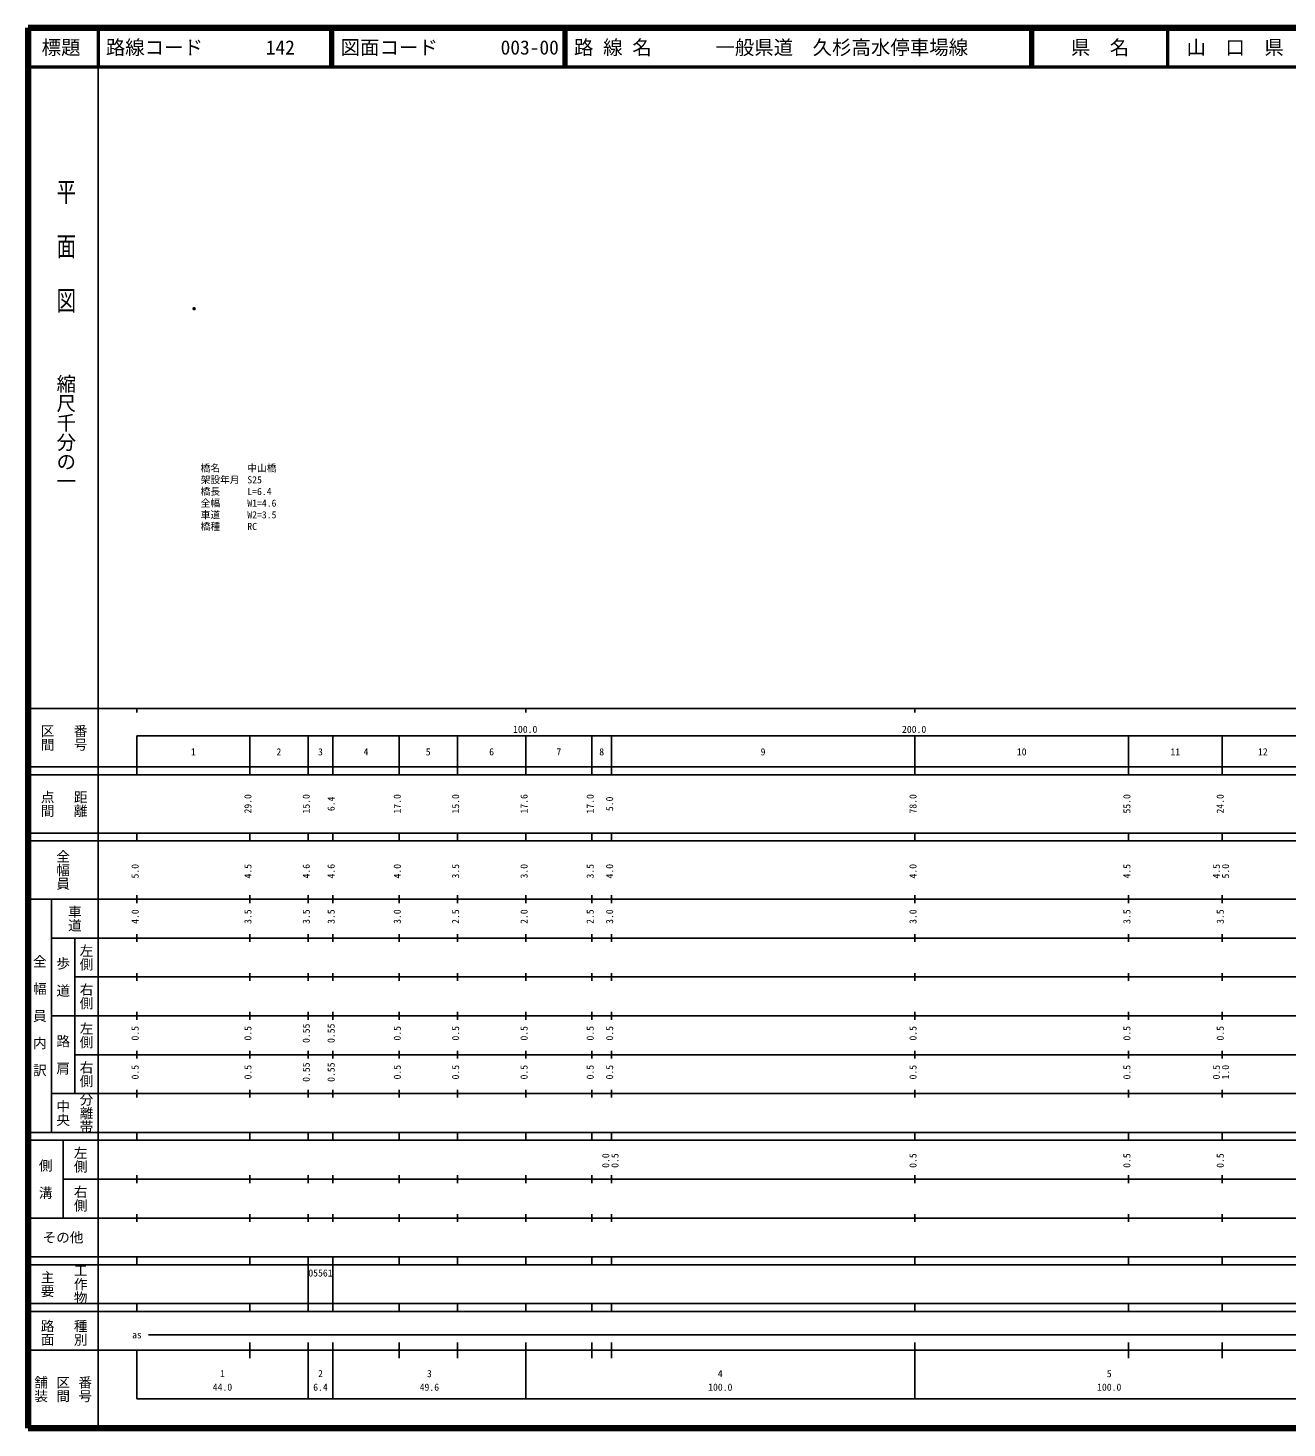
# Model space of a CAD drawing. Units: millimetres on the paper, with parts at other scales. Extents: x 40 to 680, y 20 to 380.
# Drawn here: x 40 to 363.7, y 20 to 380 of the extents above; entities that cross this region are included whole.
import ezdxf
from ezdxf.enums import TextEntityAlignment as Align

# ---------------------------------------------------------------- set-up
doc = ezdxf.new("R2010")
doc.units = ezdxf.units.MM
doc.header["$PDMODE"] = 32
doc.header["$PDSIZE"] = 0.5
for name, color, linetype in [('M-OTRS', 6, 'Continuous'), ('M-STR-HTXT', 7, 'Continuous'), ('M-TTL-TXT', 7, 'Continuous')]:
    doc.layers.add(name, color=color, linetype=linetype)
for name, color, linetype, lineweight in [('M-TTL', 2, 'Continuous', 140), ('M-TTL-BAND', 7, 'Continuous', 25), ('M-TTL-LINE', 7, 'Continuous', 50)]:
    doc.layers.add(name, color=color, linetype=linetype, lineweight=lineweight)
doc.styles.add('@ＭＳ ゴシック', font='')
doc.styles.add('ＭＳ ゴシック', font='')
doc.styles.get('@ＭＳ ゴシック').set_extended_font_data('@MS Gothic')
doc.styles.get('ＭＳ ゴシック').set_extended_font_data('MS Gothic')

msp = doc.modelspace()

# ---------------------------------------------------------------- linework, layer by layer
at = {"layer": 'M-OTRS'}
msp.add_point((82.696, 307.83), dxfattribs=at)
at = {"layer": 'M-TTL'}
for p, q in [((40, 380), (40, 20)), ((680, 380), (40, 380)), ((40, 20), (680, 20))]:
    msp.add_line(p, q, dxfattribs=at)
at = {"layer": 'M-TTL-BAND'}
for p, q in [((58, 370), (58, 20)), ((40, 205), (579, 205)), ((68, 205), (68, 204)), ((168, 205), (168, 204)), ((268, 205), (268, 204)), ((68, 198), (579, 198)), ((68, 198), (68, 188)), ((97, 188), (97, 198)), ((112, 188), (112, 198)), ((118.4, 188), (118.4, 198)), ((135.4, 188), (135.4, 198)), ((150.4, 188), (150.4, 198)), ((168, 188), (168, 198)), ((185, 188), (185, 198)), ((190, 188), (190, 198)), ((268, 188), (268, 198)), ((323, 188), (323, 198)), ((347, 188), (347, 198)), ((40, 190), (579, 190)), ((40, 188), (579, 188)), ((40, 173), (579, 173)), ((68, 171), (68, 173)), ((97, 171), (97, 173)), ((112, 171), (112, 173)), ((118.4, 171), (118.4, 173)), ((135.4, 171), (135.4, 173)), ((150.4, 171), (150.4, 173)), ((168, 171), (168, 173)), ((185, 171), (185, 173)), ((190, 171), (190, 173)), ((268, 171), (268, 173)), ((323, 171), (323, 173)), ((347, 171), (347, 173)), ((40, 171), (579, 171)), ((40, 156), (579, 156)), ((46, 96), (46, 156)), ((68, 155), (68, 157)), ((97, 155), (97, 157)), ((112, 155), (112, 157)), ((118.4, 155), (118.4, 157)), ((135.4, 155), (135.4, 157)), ((150.4, 155), (150.4, 157)), ((168, 155), (168, 157)), ((185, 155), (185, 157)), ((190, 155), (190, 157)), ((268, 155), (268, 157)), ((323, 155), (323, 157)), ((347, 155), (347, 157)), ((46, 146), (579, 146)), ((52, 146), (52, 106)), ((68, 145), (68, 147)), ((97, 145), (97, 147)), ((112, 145), (112, 147)), ((118.4, 145), (118.4, 147)), ((135.4, 145), (135.4, 147)), ((150.4, 145), (150.4, 147)), ((168, 145), (168, 147)), ((185, 145), (185, 147)), ((190, 145), (190, 147)), ((268, 145), (268, 147)), ((323, 145), (323, 147)), ((347, 145), (347, 147)), ((68, 135), (68, 137)), ((97, 135), (97, 137)), ((112, 135), (112, 137)), ((118.4, 135), (118.4, 137)), ((135.4, 135), (135.4, 137)), ((150.4, 135), (150.4, 137)), ((168, 135), (168, 137)), ((185, 135), (185, 137)), ((190, 135), (190, 137)), ((268, 135), (268, 137)), ((323, 135), (323, 137)), ((347, 135), (347, 137)), ((52, 136), (579, 136)), ((46, 126), (579, 126)), ((68, 125), (68, 127)), ((97, 125), (97, 127)), ((112, 125), (112, 127)), ((118.4, 125), (118.4, 127)), ((135.4, 125), (135.4, 127)), ((150.4, 125), (150.4, 127)), ((168, 125), (168, 127)), ((185, 125), (185, 127)), ((190, 125), (190, 127)), ((268, 125), (268, 127)), ((323, 125), (323, 127)), ((347, 125), (347, 127)), ((52, 116), (579, 116)), ((68, 115), (68, 117)), ((97, 115), (97, 117)), ((112, 115), (112, 117)), ((118.4, 115), (118.4, 117)), ((135.4, 115), (135.4, 117)), ((150.4, 115), (150.4, 117)), ((168, 115), (168, 117)), ((185, 115), (185, 117)), ((190, 115), (190, 117)), ((268, 115), (268, 117)), ((323, 115), (323, 117)), ((347, 115), (347, 117)), ((46, 106), (579, 106)), ((68, 105), (68, 107)), ((97, 105), (97, 107)), ((112, 105), (112, 107)), ((118.4, 105), (118.4, 107)), ((135.4, 105), (135.4, 107)), ((150.4, 105), (150.4, 107)), ((168, 105), (168, 107)), ((185, 105), (185, 107)), ((190, 105), (190, 107)), ((268, 105), (268, 107)), ((323, 105), (323, 107)), ((347, 105), (347, 107)), ((40, 96), (579, 96)), ((40, 94), (579, 94)), ((49, 94), (49, 74)), ((68, 94), (68, 96)), ((97, 94), (97, 96)), ((112, 94), (112, 96)), ((118.4, 94), (118.4, 96)), ((135.4, 94), (135.4, 96)), ((150.4, 94), (150.4, 96)), ((168, 94), (168, 96)), ((185, 94), (185, 96)), ((190, 94), (190, 96)), ((268, 94), (268, 96)), ((323, 94), (323, 96)), ((347, 94), (347, 96)), ((49, 84), (579, 84)), ((68, 83), (68, 85)), ((97, 83), (97, 85)), ((112, 83), (112, 85)), ((118.4, 83), (118.4, 85)), ((135.4, 83), (135.4, 85)), ((150.4, 83), (150.4, 85)), ((168, 83), (168, 85)), ((185, 83), (185, 85)), ((190, 83), (190, 85)), ((268, 83), (268, 85)), ((323, 83), (323, 85)), ((347, 83), (347, 85)), ((40, 74), (579, 74)), ((68, 73), (68, 75)), ((97, 73), (97, 75)), ((112, 73), (112, 75)), ((118.4, 73), (118.4, 75)), ((135.4, 73), (135.4, 75)), ((150.4, 73), (150.4, 75)), ((168, 73), (168, 75)), ((185, 73), (185, 75)), ((190, 73), (190, 75)), ((268, 73), (268, 75)), ((323, 73), (323, 75)), ((347, 73), (347, 75)), ((40, 64), (579, 64)), ((40, 62), (579, 62)), ((68, 62), (68, 64)), ((97, 62), (97, 64)), ((112, 62), (112, 64)), ((112, 52), (112, 62)), ((118.4, 62), (118.4, 64)), ((118.4, 52), (118.4, 62)), ((135.4, 62), (135.4, 64)), ((150.4, 62), (150.4, 64)), ((168, 62), (168, 64)), ((185, 62), (185, 64)), ((190, 62), (190, 64)), ((268, 62), (268, 64)), ((323, 62), (323, 64)), ((347, 62), (347, 64)), ((40, 52), (579, 52)), ((68, 50), (68, 52)), ((97, 50), (97, 52)), ((112, 50), (112, 52)), ((118.4, 50), (118.4, 52)), ((135.4, 50), (135.4, 52)), ((150.4, 50), (150.4, 52)), ((168, 50), (168, 52)), ((185, 50), (185, 52)), ((190, 50), (190, 52)), ((268, 50), (268, 52)), ((323, 50), (323, 52)), ((347, 50), (347, 52)), ((40, 50), (579, 50)), ((71, 44), (565, 44)), ((40, 40), (579, 40)), ((68, 40), (68, 27.5)), ((97, 38), (97, 42)), ((112, 27.5), (112, 42)), ((118.4, 27.5), (118.4, 42)), ((135.4, 38), (135.4, 42)), ((150.4, 38), (150.4, 42)), ((168, 27.5), (168, 42)), ((185, 38), (185, 42)), ((190, 38), (190, 42)), ((268, 27.5), (268, 42)), ((323, 38), (323, 42)), ((347, 38), (347, 42)), ((68, 27.5), (579, 27.5))]:
    msp.add_line(p, q, dxfattribs=at)
at = {"layer": 'M-TTL-LINE'}
for p, q in [((58, 380), (58, 370)), ((117.75, 380), (117.75, 370)), ((118.25, 380), (118.25, 370)), ((177.75, 380), (177.75, 370)), ((178.25, 380), (178.25, 370)), ((297.75, 380), (297.75, 370)), ((298.25, 380), (298.25, 370)), ((333, 380), (333, 370)), ((40, 370), (680, 370))]:
    msp.add_line(p, q, dxfattribs=at)

# ---------------------------------------------------------------- texts
at = {"layer": 'M-STR-HTXT', "style": 'ＭＳ ゴシック'}
for s, p in [('橋名', (84.39, 265.358)), ('中山橋', (96.39, 265.358)), ('架設年月', (84.39, 262.358)), ('S25', (96.39, 262.358)), ('橋長', (84.39, 259.358)), ('L=6.4', (96.39, 259.358)), ('全幅', (84.39, 256.358)), ('車道', (84.39, 253.358)), ('W1=4.6', (96.39, 256.358)), ('W2=3.5', (96.39, 253.358)), ('橋種', (84.39, 250.358)), ('RC', (96.39, 250.358))]:
    msp.add_text(s, height=1.833, dxfattribs=at).set_placement(p, align=Align.BOTTOM_LEFT)
at = {"layer": 'M-TTL-BAND', "style": '@ＭＳ ゴシック', "width": 1.4}
msp.add_text('平  面  図', height=3.666, rotation=270, dxfattribs=at).set_placement((49.777, 306.475), align=Align.MIDDLE_RIGHT)
at = {"layer": 'M-TTL-BAND', "style": '@ＭＳ ゴシック'}
msp.add_text('縮尺千分の一', height=3.666, rotation=270, dxfattribs=at).set_placement((49.777, 261.03), align=Align.MIDDLE_RIGHT)
for s, p in [('区間', (45, 197.5)), ('番号', (53.5, 197.5)), ('点間', (45, 180.5)), ('距離', (53.5, 180.5)), ('全幅員', (49, 163.5)), ('車道', (52, 151)), ('左側', (55, 141)), ('全\u3000幅\u3000員\u3000内\u3000訳', (43, 126)), ('歩\u3000道', (49, 136)), ('右側', (55, 131)), ('左側', (55, 121)), ('路\u3000肩', (49, 116)), ('右側', (55, 111)), ('分離帯', (55, 101)), ('中央', (49, 101)), ('左側', (53.5, 89)), ('側\u3000溝', (44.5, 84)), ('右側', (53.5, 79)), ('工作物', (53.5, 57)), ('主要', (45, 57)), ('路面', (45, 44.5)), ('種別', (53.5, 44.5)), ('舗装', (43.333, 30)), ('区間', (49, 30)), ('番号', (54.667, 30))]:
    msp.add_text(s, height=2.566, rotation=270, dxfattribs=at).set_placement(p, align=Align.MIDDLE_CENTER)
at = {"layer": 'M-TTL-BAND', "style": 'ＭＳ ゴシック'}
for s, p in [('100.0', (167.844, 198.195)), ('200.0', (267.844, 198.195)), ('1', (82.5, 192.405)), ('2', (104.5, 192.405)), ('3', (115.2, 192.405)), ('4', (126.9, 192.405)), ('5', (142.9, 192.405)), ('6', (159.2, 192.405)), ('7', (176.5, 192.405)), ('8', (187.5, 192.405)), ('9', (229, 192.405)), ('10', (295.5, 192.405)), ('11', (335, 192.405)), ('12', (357.5, 192.405)), ('as', (68, 42.5)), ('1', (90, 32.523)), ('2', (115.2, 32.523)), ('3', (143.2, 32.523)), ('4', (218, 32.523)), ('5', (318, 32.523)), ('44.0', (90, 29.033)), ('6.4', (115.2, 29.033)), ('49.6', (143.2, 29.033)), ('100.0', (218, 29.033)), ('100.0', (318, 29.033))]:
    msp.add_text(s, height=1.833, dxfattribs=at).set_placement(p, align=Align.BOTTOM_CENTER)
for s, p in [('29.0', (98, 180.5)), ('15.0', (113, 180.5)), ('6.4', (119.4, 180.5)), ('17.0', (136.4, 180.5)), ('15.0', (151.4, 180.5)), ('17.6', (169, 180.5)), ('17.0', (186, 180.5)), ('5.0', (191, 180.5)), ('78.0', (269, 180.5)), ('55.0', (324, 180.5)), ('24.0', (348, 180.5)), ('5.0', (69, 163.174)), ('4.5', (98, 163.174)), ('4.6', (113, 163.174)), ('4.6', (119.4, 163.174)), ('4.0', (136.4, 163.174)), ('3.5', (151.4, 163.174)), ('3.0', (169, 163.174)), ('3.5', (186, 163.174)), ('4.0', (191, 163.174)), ('4.0', (269, 163.174)), ('4.5', (324, 163.174)), ('4.5', (347, 163.174)), ('5.0', (349.37, 163.174)), ('4.0', (69, 151.5)), ('3.5', (98, 151.5)), ('3.5', (113, 151.5)), ('3.5', (119.4, 151.5)), ('3.0', (136.4, 151.5)), ('2.5', (151.4, 151.5)), ('2.0', (169, 151.5)), ('2.5', (186, 151.5)), ('3.0', (191, 151.5)), ('3.0', (269, 151.5)), ('3.5', (324, 151.5)), ('3.5', (348, 151.5)), ('0.5', (69, 121.5)), ('0.5', (98, 121.5)), ('0.55', (113, 121.5)), ('0.55', (119.4, 121.5)), ('0.5', (136.4, 121.5)), ('0.5', (151.4, 121.5)), ('0.5', (169, 121.5)), ('0.5', (186, 121.5)), ('0.5', (191, 121.5)), ('0.5', (269, 121.5)), ('0.5', (324, 121.5)), ('0.5', (348, 121.5)), ('0.5', (69, 111.5)), ('0.5', (98, 111.5)), ('0.55', (113, 111.5)), ('0.55', (119.4, 111.5)), ('0.5', (136.4, 111.5)), ('0.5', (151.4, 111.5)), ('0.5', (169, 111.5)), ('0.5', (186, 111.5)), ('0.5', (191, 111.5)), ('0.5', (269, 111.5)), ('0.5', (324, 111.5)), ('0.5', (347, 111.5)), ('1.0', (349.37, 111.5)), ('0.0', (190, 88.764)), ('0.5', (192.37, 88.764)), ('0.5', (269, 88.764)), ('0.5', (324, 88.764)), ('0.5', (348, 88.764))]:
    msp.add_text(s, height=1.833, rotation=90, dxfattribs=at).set_placement(p, align=Align.BOTTOM_CENTER)
msp.add_text('その他', height=2.566, dxfattribs=at).set_placement((49, 69), align=Align.MIDDLE_CENTER)
msp.add_text('05561', height=1.833, dxfattribs=at).set_placement((112.075, 58.405), align=Align.BOTTOM_LEFT)
at = {"layer": 'M-TTL-TXT', "style": 'ＭＳ ゴシック'}
for s, p in [('標題', (48.5, 375)), ('県\u3000名', (315.625, 375)), ('山\u3000口\u3000県', (350.375, 375))]:
    msp.add_text(s, height=3.666, dxfattribs=at).set_placement(p, align=Align.MIDDLE_CENTER)
for s, p in [('路線コード', (60, 375)), ('142', (101.142, 375)), ('図面コード', (120.38, 375)), ('003-00', (161.521, 375)), ('路 線 名', (180.38, 375)), ('一般県道\u3000久杉高水停車場線', (216.734, 375))]:
    msp.add_text(s, height=3.666, dxfattribs=at).set_placement(p, align=Align.MIDDLE_LEFT)

doc.saveas('drawing.dxf')
